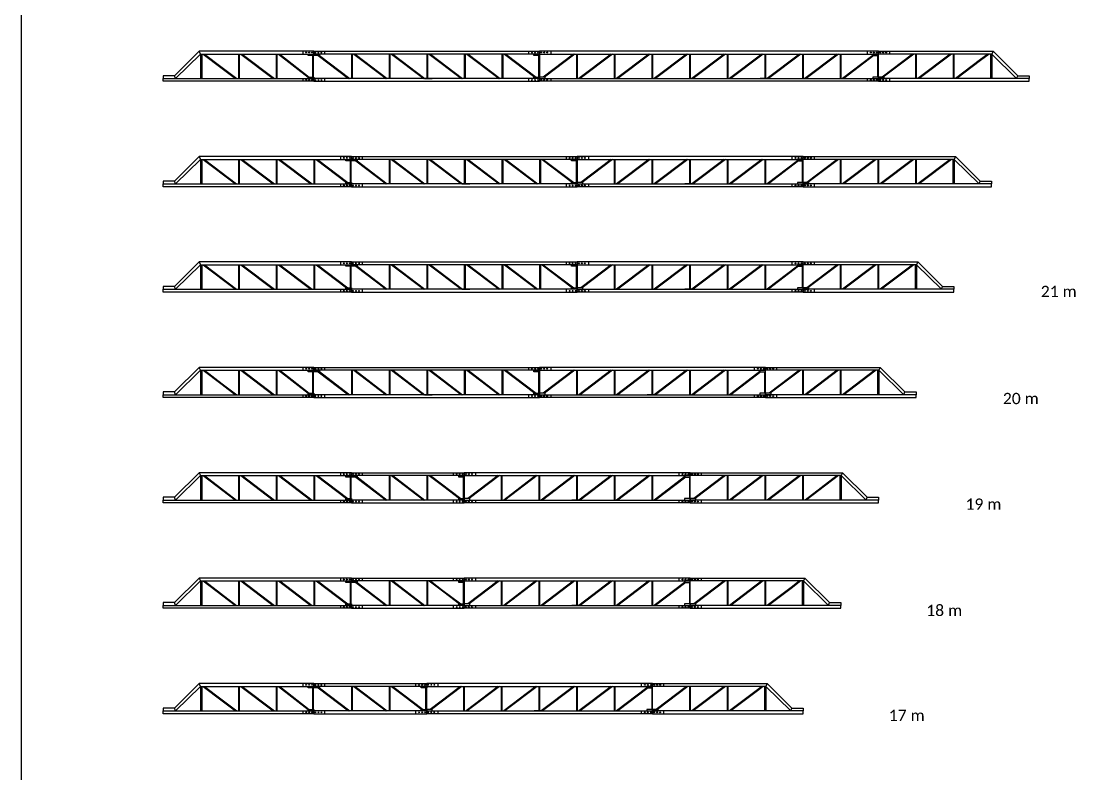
# Model space of a CAD drawing. Header units: millimetres. Extents: x -44600 to 136826, y -2000 to 78000.
# Drawn here: x 0 to 28040, y 18000 to 38000 of the extents above; entities that cross this region are included whole.
import ezdxf

# ---------------------------------------------------------------- set-up
doc = ezdxf.new("R2010")
doc.units = ezdxf.units.MM
for name, color, linetype in [('JBT_KL aak', 4, 'Continuous'), ('RAMME', 5, 'Continuous'), ('RAMME TEKST', 7, 'Continuous')]:
    doc.layers.add(name, color=color, linetype=linetype)
doc.styles.add('Calibri', font='calibri.ttf')

# ---------------------------------------------------------------- blocks, each defined once
blk = doc.blocks.new('Åk 12 lengde 17 meter')
at = {"layer": 'JBT_KL aak'}
for p, q in [((990, 725), (959, 800)), ((990, 725), (990, 75)), ((1000, 725), (1000, 75)), ((1010, 725), (1010, 75)), ((1020, 725), (1020, 75)), ((1030, 725), (1030, 75)), ((1065, 725), (1566, 345)), ((1098, 725), (1572, 366)), ((2000, 725), (2000, 75)), ((2020, 725), (2020, 75)), ((2065, 725), (2922, 75)), ((2098, 725), (2955, 75)), ((3000, 725), (3000, 75)), ((3020, 725), (3020, 75)), ((3064, 724), (3850, 114)), ((3097, 724), (3881, 115)), ((3707, 800), (3707, 725)), ((3976, 115), (3976, 685)), ((3996, 115), (3996, 685)), ((4000, 800), (4000, 720)), ((4000, 725), (4000, 800)), ((4000, 800), (6452, 800)), ((4000, 793), (4000, 800)), ((6391, 725), (4000, 725)), ((4121, 685), (4922, 75)), ((4150, 688), (4955, 75)), ((4294, 725), (4294, 800)), ((5000, 725), (5000, 75)), ((5020, 725), (5020, 75)), ((5065, 725), (5922, 75)), ((5098, 725), (5955, 75)), ((6000, 725), (6000, 75)), ((6020, 725), (6020, 75)), ((6065, 725), (6452, 433)), ((6098, 725), (6391, 503)), ((7000, 725), (6391, 725)), ((6452, 800), (7000, 800)), ((6707, 800), (6707, 725)), ((7000, 800), (7000, 725)), ((7000, 800), (7000, 793)), ((7548, 800), (7000, 800)), ((7000, 800), (7000, 725)), ((7000, 800), (7000, 793)), ((7000, 725), (8428, 725)), ((7902, 725), (7094, 115)), ((7935, 725), (7127, 115)), ((7294, 800), (7294, 725)), ((8428, 800), (7548, 800)), ((7980, 725), (7980, 75)), ((8000, 725), (8000, 75)), ((8902, 725), (8045, 75)), ((8935, 725), (8078, 75)), ((13000, 800), (8428, 800)), ((8428, 725), (10609, 725)), ((8980, 725), (8980, 75)), ((9000, 725), (9000, 75)), ((9902, 725), (9045, 75)), ((9935, 725), (9078, 75)), ((9980, 725), (9980, 75)), ((10000, 725), (10000, 75)), ((10902, 725), (10045, 75)), ((10935, 725), (10078, 75)), ((10609, 725), (13000, 725)), ((10980, 725), (10980, 75)), ((11000, 725), (11000, 75)), ((11902, 725), (11045, 75)), ((11935, 725), (11078, 75)), ((11980, 725), (11980, 75)), ((12000, 725), (12000, 75)), ((12850, 688), (12045, 75)), ((12879, 685), (12078, 75)), ((12707, 725), (12707, 800)), ((13000, 725), (13000, 800)), ((13000, 793), (13000, 800)), ((13902, 725), (13094, 115)), ((13935, 725), (13127, 115)), ((13294, 800), (13294, 725)), ((13980, 725), (13980, 75)), ((14000, 725), (14000, 75)), ((14902, 725), (14045, 75)), ((14935, 725), (14078, 75)), ((14980, 725), (14980, 75)), ((15000, 725), (15000, 75)), ((15713, 581), (15045, 75)), ((15935, 725), (15713, 556)), ((15902, 725), (15713, 581)), ((15970, 725), (15970, 75)), ((15980, 725), (15980, 75)), ((15990, 725), (15990, 75)), ((15990, 725), (15990, 75)), ((16000, 725), (16000, 75)), ((16041, 800), (16010, 725)), ((16010, 725), (16010, 75)), ((1566, 345), (1922, 75)), ((1572, 366), (1955, 75)), ((6391, 503), (6906, 115)), ((6452, 433), (6873, 115)), ((15713, 556), (15078, 75)), ((331, 75), (300, 150)), ((3707, 75), (3707, 0)), ((4000, 0), (4000, 80)), ((4000, 75), (4000, 0)), ((6452, 75), (4000, 75)), ((4000, 7), (4000, 0)), ((4000, 0), (6391, 0)), ((4294, 0), (4294, 75)), ((6391, 0), (7000, 0)), ((7000, 75), (6452, 75)), ((6707, 75), (6707, 0)), ((7000, 75), (7548, 75)), ((7000, 0), (7000, 75)), ((7000, 0), (7000, 75)), ((8428, 0), (7000, 0)), ((7294, 75), (7294, 0)), ((7548, 75), (8428, 75)), ((8428, 75), (13000, 75)), ((10609, 0), (8428, 0)), ((10045, 75), (9858, 75)), ((13000, 0), (10609, 0)), ((12707, 0), (12707, 75)), ((13000, 0), (13000, 80)), ((13000, 75), (13000, 0)), ((13000, 7), (13000, 0)), ((13294, 75), (13294, 0)), ((16669, 75), (16700, 150))]:
    blk.add_line(p, q, dxfattribs=at)
for points in [[(1572, 800), (959, 800), (300, 150), (0, 150), (0, 75), (331, 75), (990, 725), (1572, 725)], [(4000, 800), (1572, 800)], [(1572, 725), (4000, 725)], [(6976, 115), (6976, 685)], [(6996, 685), (6996, 115)], [(12976, 685), (12976, 115)], [(12996, 115), (12996, 685)], [(15713, 725), (13000, 725), (13000, 800)], [(13000, 800), (15713, 800)], [(15713, 800), (16041, 800), (16700, 150), (17000, 150), (17000, 75), (16669, 75), (16010, 725), (15713, 725)], [(1572, 0), (0, 0), (0, 75), (1572, 75)], [(1572, 75), (4000, 75)], [(4000, 0), (1572, 0)], [(15713, 75), (13000, 75)], [(13000, 0), (15713, 0)], [(15713, 0), (17000, 0), (17000, 75), (15713, 75)]]:
    blk.add_lwpolyline(points, dxfattribs=at)
for points in [[(3850, 685), (3850, 725), (4000, 725), (4000, 685)], [(4150, 725), (4150, 685), (4000, 685), (4000, 725)], [(6850, 685), (6850, 725), (7000, 725), (7000, 685)], [(12850, 725), (12850, 685), (13000, 685), (13000, 725)], [(3850, 75), (3850, 115), (4000, 115), (4000, 75)], [(7000, 115), (7000, 75), (6850, 75), (6850, 115)], [(7000, 115), (7000, 75), (7150, 75), (7150, 115)], [(12850, 115), (12850, 75), (13000, 75), (13000, 115)], [(13150, 75), (13150, 115), (13000, 115), (13000, 75)]]:
    blk.add_lwpolyline(points, close=True, dxfattribs=at)
for centre in [(3797, 765), (3877, 765), (3957, 765), (4043, 765), (4123, 765), (4203, 765), (6797, 765), (6877, 765), (6957, 765), (7043, 765), (7123, 765), (7203, 765), (12797, 765), (12877, 765), (12957, 765), (13043, 765), (13123, 765), (13203, 765), (3797, 35), (3877, 35), (3957, 35), (4043, 35), (4123, 35), (4203, 35), (6797, 35), (6877, 35), (6957, 35), (7043, 35), (7123, 35), (7203, 35), (12797, 35), (12877, 35), (12957, 35), (13043, 35), (13123, 35), (13203, 35)]:
    blk.add_circle(centre, 11, dxfattribs=at)
blk = doc.blocks.new('Åk 12 lengde 18 meter')
at = {"layer": 'JBT_KL aak'}
for p, q in [((959, 800), (990, 725)), ((990, 725), (990, 75)), ((1000, 725), (1000, 75)), ((1010, 725), (1010, 75)), ((1010, 725), (1010, 75)), ((1020, 725), (1020, 75)), ((1030, 725), (1030, 75)), ((1065, 725), (1922, 75)), ((1098, 725), (1952, 75)), ((2000, 725), (2000, 75)), ((2020, 725), (2020, 75)), ((2065, 725), (2922, 75)), ((2099, 727), (2955, 75)), ((3000, 725), (3000, 75)), ((3020, 725), (3020, 75)), ((3065, 725), (3922, 75)), ((3098, 725), (3955, 75)), ((4000, 725), (4000, 75)), ((4020, 725), (4020, 75)), ((4065, 725), (4873, 115)), ((4098, 725), (4906, 115)), ((4707, 800), (4707, 725)), ((4976, 115), (4976, 685)), ((4996, 115), (4996, 685)), ((5000, 725), (5000, 800)), ((5000, 800), (7452, 800)), ((5000, 793), (5000, 800)), ((7391, 725), (5000, 725)), ((5121, 685), (5922, 75)), ((5150, 688), (5955, 75)), ((5294, 725), (5294, 800)), ((6000, 725), (6000, 75)), ((6020, 725), (6020, 75)), ((6065, 725), (6922, 75)), ((6098, 725), (6955, 75)), ((7000, 725), (7000, 75)), ((7020, 725), (7020, 75)), ((7065, 725), (7452, 433)), ((7098, 725), (7391, 503)), ((8000, 725), (7391, 725)), ((7452, 800), (8000, 800)), ((7707, 800), (7707, 725)), ((8000, 800), (8000, 725)), ((8000, 800), (8000, 793)), ((8548, 800), (8000, 800)), ((8000, 800), (8000, 725)), ((8000, 800), (8000, 793)), ((8000, 725), (9428, 725)), ((8902, 725), (8094, 115)), ((8935, 725), (8127, 115)), ((8294, 800), (8294, 725)), ((9428, 800), (8548, 800)), ((8980, 725), (8980, 75)), ((9000, 725), (9000, 75)), ((9902, 725), (9045, 75)), ((9935, 725), (9078, 75)), ((14000, 800), (9428, 800)), ((9428, 725), (11609, 725)), ((9980, 725), (9980, 75)), ((10000, 725), (10000, 75)), ((10902, 725), (10045, 75)), ((10935, 725), (10078, 75)), ((10980, 725), (10980, 75)), ((11000, 725), (11000, 75)), ((11902, 725), (11045, 75)), ((11935, 725), (11078, 75)), ((11609, 725), (14000, 725)), ((11980, 725), (11980, 75)), ((12000, 725), (12000, 75)), ((12902, 725), (12045, 75)), ((12935, 725), (12078, 75)), ((12980, 725), (12980, 75)), ((13000, 725), (13000, 75)), ((13850, 688), (13045, 75)), ((13879, 685), (13078, 75)), ((13707, 725), (13707, 800)), ((14000, 725), (14000, 800)), ((14000, 793), (14000, 800)), ((14902, 725), (14094, 115)), ((14935, 725), (14127, 115)), ((14294, 800), (14294, 725)), ((14980, 725), (14980, 75)), ((15000, 725), (15000, 75)), ((15902, 725), (15045, 75)), ((15935, 725), (15078, 75)), ((15980, 725), (15980, 75)), ((16000, 725), (16000, 75)), ((16713, 581), (16045, 75)), ((16935, 725), (16713, 556)), ((16902, 725), (16713, 581)), ((16970, 725), (16970, 75)), ((16980, 725), (16980, 75)), ((16990, 725), (16990, 75)), ((16990, 725), (16990, 75)), ((17000, 725), (17000, 75)), ((17041, 800), (17010, 725)), ((17010, 725), (17010, 75)), ((7391, 503), (7906, 115)), ((7452, 433), (7873, 115)), ((16713, 556), (16078, 75)), ((331, 75), (300, 150)), ((4707, 75), (4707, 0)), ((5000, 0), (5000, 80)), ((5000, 75), (5000, 0)), ((7452, 75), (5000, 75)), ((5000, 7), (5000, 0)), ((5000, 0), (7391, 0)), ((5294, 0), (5294, 75)), ((7391, 0), (8000, 0)), ((8000, 75), (7452, 75)), ((7707, 75), (7707, 0)), ((8000, 75), (8548, 75)), ((8000, 0), (8000, 75)), ((8000, 0), (8000, 75)), ((9428, 0), (8000, 0)), ((8294, 75), (8294, 0)), ((8548, 75), (9428, 75)), ((9428, 75), (14000, 75)), ((11609, 0), (9428, 0)), ((11045, 75), (10858, 75)), ((14000, 0), (11609, 0)), ((13707, 0), (13707, 75)), ((14000, 0), (14000, 80)), ((14000, 75), (14000, 0)), ((14000, 7), (14000, 0)), ((14294, 75), (14294, 0)), ((17669, 75), (17700, 150))]:
    blk.add_line(p, q, dxfattribs=at)
for points in [[(1287, 800), (959, 800), (300, 150), (0, 150), (0, 75), (331, 75), (990, 725), (2348, 725)], [(5000, 800), (1287, 800)], [(2348, 725), (5000, 725), (5000, 800)], [(7976, 115), (7976, 685)], [(7996, 685), (7996, 115)], [(13976, 685), (13976, 115)], [(13996, 115), (13996, 685)], [(16713, 725), (14000, 725), (14000, 800)], [(14000, 800), (16713, 800)], [(16713, 800), (17041, 800), (17700, 150), (18000, 150), (18000, 75), (17669, 75), (17010, 725), (16713, 725)], [(2348, 0), (0, 0), (0, 75), (2348, 75)], [(2348, 75), (5000, 75)], [(5000, 0), (2348, 0)], [(16713, 75), (14000, 75)], [(14000, 0), (16713, 0)], [(16713, 0), (18000, 0), (18000, 75), (16713, 75)]]:
    blk.add_lwpolyline(points, dxfattribs=at)
for points in [[(4850, 685), (4850, 725), (5000, 725), (5000, 685)], [(5150, 725), (5150, 685), (5000, 685), (5000, 725)], [(7850, 685), (7850, 725), (8000, 725), (8000, 685)], [(13850, 725), (13850, 685), (14000, 685), (14000, 725)], [(4850, 75), (4850, 115), (5000, 115), (5000, 75)], [(8000, 115), (8000, 75), (7850, 75), (7850, 115)], [(8000, 115), (8000, 75), (8150, 75), (8150, 115)], [(13850, 115), (13850, 75), (14000, 75), (14000, 115)], [(14150, 75), (14150, 115), (14000, 115), (14000, 75)]]:
    blk.add_lwpolyline(points, close=True, dxfattribs=at)
for centre in [(4797, 765), (4877, 765), (4957, 765), (5043, 765), (5123, 765), (5203, 765), (7797, 765), (7877, 765), (7957, 765), (8043, 765), (8123, 765), (8203, 765), (13797, 765), (13877, 765), (13957, 765), (14043, 765), (14123, 765), (14203, 765), (4797, 35), (4877, 35), (4957, 35), (5043, 35), (5123, 35), (5203, 35), (7797, 35), (7877, 35), (7957, 35), (8043, 35), (8123, 35), (8203, 35), (13797, 35), (13877, 35), (13957, 35), (14043, 35), (14123, 35), (14203, 35)]:
    blk.add_circle(centre, 11, dxfattribs=at)
blk = doc.blocks.new('Åk 12 lengde 19 meter')
at = {"layer": 'JBT_KL aak'}
for p, q in [((959, 800), (990, 725)), ((990, 725), (990, 75)), ((1000, 725), (1000, 75)), ((1010, 725), (1010, 75)), ((1010, 725), (1010, 75)), ((1020, 725), (1020, 75)), ((1030, 725), (1030, 75)), ((1065, 725), (1922, 75)), ((1098, 725), (1952, 75)), ((2000, 725), (2000, 75)), ((2020, 725), (2020, 75)), ((2065, 725), (2922, 75)), ((2099, 727), (2955, 75)), ((3000, 725), (3000, 75)), ((3020, 725), (3020, 75)), ((3065, 725), (3922, 75)), ((3098, 725), (3955, 75)), ((4000, 725), (4000, 75)), ((4020, 725), (4020, 75)), ((4065, 725), (4873, 115)), ((4098, 725), (4906, 115)), ((4707, 800), (4707, 725)), ((4976, 115), (4976, 685)), ((4996, 115), (4996, 685)), ((5000, 725), (5000, 800)), ((5000, 800), (7452, 800)), ((5000, 793), (5000, 800)), ((7391, 725), (5000, 725)), ((5121, 685), (5922, 75)), ((5150, 688), (5955, 75)), ((5294, 725), (5294, 800)), ((6000, 725), (6000, 75)), ((6020, 725), (6020, 75)), ((6065, 725), (6922, 75)), ((6098, 725), (6955, 75)), ((7000, 725), (7000, 75)), ((7020, 725), (7020, 75)), ((7065, 725), (7452, 433)), ((7098, 725), (7391, 503)), ((8000, 725), (7391, 725)), ((7452, 800), (8000, 800)), ((7707, 800), (7707, 725)), ((8000, 800), (8000, 725)), ((8000, 800), (8000, 793)), ((8548, 800), (8000, 800)), ((8000, 800), (8000, 725)), ((8000, 800), (8000, 793)), ((8000, 725), (9428, 725)), ((8902, 725), (8094, 115)), ((8935, 725), (8127, 115)), ((8294, 800), (8294, 725)), ((9428, 800), (8548, 800)), ((8980, 725), (8980, 75)), ((9000, 725), (9000, 75)), ((9902, 725), (9045, 75)), ((9935, 725), (9078, 75)), ((14000, 800), (9428, 800)), ((9428, 725), (11609, 725)), ((9980, 725), (9980, 75)), ((10000, 725), (10000, 75)), ((10902, 725), (10045, 75)), ((10935, 725), (10078, 75)), ((10980, 725), (10980, 75)), ((11000, 725), (11000, 75)), ((11902, 725), (11045, 75)), ((11935, 725), (11078, 75)), ((11609, 725), (14000, 725)), ((11980, 725), (11980, 75)), ((12000, 725), (12000, 75)), ((12902, 725), (12045, 75)), ((12935, 725), (12078, 75)), ((12980, 725), (12980, 75)), ((13000, 725), (13000, 75)), ((13850, 688), (13045, 75)), ((13879, 685), (13078, 75)), ((13707, 725), (13707, 800)), ((14000, 725), (14000, 800)), ((14000, 793), (14000, 800)), ((14902, 725), (14094, 115)), ((14935, 725), (14127, 115)), ((14294, 800), (14294, 725)), ((14980, 725), (14980, 75)), ((15000, 725), (15000, 75)), ((15902, 725), (15045, 75)), ((15935, 725), (15078, 75)), ((15980, 725), (15980, 75)), ((16000, 725), (16000, 75)), ((16901, 727), (16045, 75)), ((16935, 725), (16078, 75)), ((16980, 725), (16980, 75)), ((17000, 725), (17000, 75)), ((17902, 725), (17048, 75)), ((17935, 725), (17078, 75)), ((17970, 725), (17970, 75)), ((17980, 725), (17980, 75)), ((17990, 725), (17990, 75)), ((17990, 725), (17990, 75)), ((18000, 725), (18000, 75)), ((18041, 800), (18010, 725)), ((18010, 725), (18010, 75)), ((7391, 503), (7906, 115)), ((7452, 433), (7873, 115)), ((331, 75), (300, 150)), ((4707, 75), (4707, 0)), ((5000, 0), (5000, 80)), ((5000, 75), (5000, 0)), ((7452, 75), (5000, 75)), ((5000, 7), (5000, 0)), ((5294, 0), (5294, 75)), ((8000, 75), (7452, 75)), ((7707, 75), (7707, 0)), ((8000, 75), (8548, 75)), ((8000, 0), (8000, 75)), ((8000, 0), (8000, 75)), ((8294, 75), (8294, 0)), ((8548, 75), (9428, 75)), ((9428, 75), (14000, 75)), ((11045, 75), (10858, 75)), ((13707, 0), (13707, 75)), ((14000, 0), (14000, 80)), ((14000, 75), (14000, 0)), ((14000, 7), (14000, 0)), ((14294, 75), (14294, 0)), ((18669, 75), (18700, 150)), ((5000, 0), (7391, 0)), ((7391, 0), (8000, 0)), ((9428, 0), (8000, 0)), ((11609, 0), (9428, 0)), ((14000, 0), (11609, 0))]:
    blk.add_line(p, q, dxfattribs=at)
for points in [[(1287, 800), (959, 800), (300, 150), (0, 150), (0, 75), (331, 75), (990, 725), (2348, 725)], [(5000, 800), (1287, 800)], [(2348, 725), (5000, 725), (5000, 800)], [(7976, 115), (7976, 685)], [(7996, 685), (7996, 115)], [(13976, 685), (13976, 115)], [(13996, 115), (13996, 685)], [(16652, 725), (14000, 725), (14000, 800)], [(14000, 800), (17713, 800)], [(17713, 800), (18041, 800), (18700, 150), (19000, 150), (19000, 75), (18669, 75), (18010, 725), (16652, 725)], [(2348, 0), (0, 0), (0, 75), (2348, 75)], [(2348, 75), (5000, 75)], [(16652, 75), (14000, 75)], [(16652, 0), (19000, 0), (19000, 75), (16652, 75)], [(5000, 0), (2348, 0)], [(14000, 0), (16652, 0)]]:
    blk.add_lwpolyline(points, dxfattribs=at)
for points in [[(4850, 685), (4850, 725), (5000, 725), (5000, 685)], [(5150, 725), (5150, 685), (5000, 685), (5000, 725)], [(7850, 685), (7850, 725), (8000, 725), (8000, 685)], [(13850, 725), (13850, 685), (14000, 685), (14000, 725)], [(4850, 75), (4850, 115), (5000, 115), (5000, 75)], [(8000, 115), (8000, 75), (7850, 75), (7850, 115)], [(8000, 115), (8000, 75), (8150, 75), (8150, 115)], [(13850, 115), (13850, 75), (14000, 75), (14000, 115)], [(14150, 75), (14150, 115), (14000, 115), (14000, 75)]]:
    blk.add_lwpolyline(points, close=True, dxfattribs=at)
for centre in [(4797, 765), (4877, 765), (4957, 765), (5043, 765), (5123, 765), (5203, 765), (7797, 765), (7877, 765), (7957, 765), (8043, 765), (8123, 765), (8203, 765), (13797, 765), (13877, 765), (13957, 765), (14043, 765), (14123, 765), (14203, 765), (4797, 35), (4877, 35), (4957, 35), (5043, 35), (5123, 35), (5203, 35), (7797, 35), (7877, 35), (7957, 35), (8043, 35), (8123, 35), (8203, 35), (13797, 35), (13877, 35), (13957, 35), (14043, 35), (14123, 35), (14203, 35)]:
    blk.add_circle(centre, 11, dxfattribs=at)
blk = doc.blocks.new('Åk 12 lengde 20 meter')
at = {"layer": 'JBT_KL aak'}
for p, q in [((990, 725), (959, 800)), ((990, 725), (990, 75)), ((1000, 725), (1000, 75)), ((1010, 725), (1010, 75)), ((1020, 725), (1020, 75)), ((1030, 725), (1030, 75)), ((1065, 725), (1566, 345)), ((1098, 725), (1572, 366)), ((2000, 725), (2000, 75)), ((2020, 725), (2020, 75)), ((2065, 725), (2922, 75)), ((2098, 725), (2955, 75)), ((3000, 725), (3000, 75)), ((3020, 725), (3020, 75)), ((3064, 724), (3850, 114)), ((3097, 724), (3881, 115)), ((3707, 800), (3707, 725)), ((3976, 115), (3976, 685)), ((3996, 115), (3996, 685)), ((4000, 800), (4000, 720)), ((4000, 725), (4000, 800)), ((4000, 800), (8572, 800)), ((4000, 793), (4000, 800)), ((6391, 725), (4000, 725)), ((4121, 685), (4922, 75)), ((4150, 688), (4955, 75)), ((4294, 725), (4294, 800)), ((5000, 725), (5000, 75)), ((5020, 725), (5020, 75)), ((5065, 725), (5922, 75)), ((5098, 725), (5955, 75)), ((6000, 725), (6000, 75)), ((6020, 725), (6020, 75)), ((6065, 725), (6922, 75)), ((6098, 725), (6955, 75)), ((8572, 725), (6391, 725)), ((7000, 725), (7000, 75)), ((7020, 725), (7020, 75)), ((7065, 725), (7922, 75)), ((7098, 725), (7955, 75)), ((8000, 725), (8000, 75)), ((8020, 725), (8020, 75)), ((8065, 725), (8922, 75)), ((8098, 725), (8955, 75)), ((8572, 800), (9452, 800)), ((10000, 725), (8572, 725)), ((9000, 725), (9000, 75)), ((9020, 725), (9020, 75)), ((9065, 725), (9873, 115)), ((9098, 725), (9906, 115)), ((9452, 800), (10000, 800)), ((9707, 800), (9707, 725)), ((10000, 800), (10000, 725)), ((10000, 800), (10000, 793)), ((10548, 800), (10000, 800)), ((10000, 800), (10000, 725)), ((10000, 800), (10000, 793)), ((10000, 725), (11428, 725)), ((10902, 725), (10094, 115)), ((10935, 725), (10127, 115)), ((10294, 800), (10294, 725)), ((11428, 800), (10548, 800)), ((10980, 725), (10980, 75)), ((11000, 725), (11000, 75)), ((11902, 725), (11045, 75)), ((11935, 725), (11078, 75)), ((16000, 800), (11428, 800)), ((11428, 725), (13609, 725)), ((11980, 725), (11980, 75)), ((12000, 725), (12000, 75)), ((12902, 725), (12045, 75)), ((12935, 725), (12078, 75)), ((12980, 725), (12980, 75)), ((13000, 725), (13000, 75)), ((13902, 725), (13045, 75)), ((13935, 725), (13078, 75)), ((13609, 725), (16000, 725)), ((13980, 725), (13980, 75)), ((14000, 725), (14000, 75)), ((14902, 725), (14045, 75)), ((14935, 725), (14078, 75)), ((14980, 725), (14980, 75)), ((15000, 725), (15000, 75)), ((15850, 688), (15045, 75)), ((15879, 685), (15078, 75)), ((15707, 725), (15707, 800)), ((16000, 725), (16000, 800)), ((16000, 793), (16000, 800)), ((16902, 725), (16094, 115)), ((16935, 725), (16127, 115)), ((16294, 800), (16294, 725)), ((16980, 725), (16980, 75)), ((17000, 725), (17000, 75)), ((17902, 725), (17045, 75)), ((17935, 725), (17078, 75)), ((17980, 725), (17980, 75)), ((18000, 725), (18000, 75)), ((18713, 581), (18045, 75)), ((18935, 725), (18713, 556)), ((18902, 725), (18713, 581)), ((18970, 725), (18970, 75)), ((18980, 725), (18980, 75)), ((18990, 725), (18990, 75)), ((18990, 725), (18990, 75)), ((19000, 725), (19000, 75)), ((19041, 800), (19010, 725)), ((19010, 725), (19010, 75)), ((1566, 345), (1922, 75)), ((1572, 366), (1955, 75)), ((18713, 556), (18078, 75)), ((331, 75), (300, 150)), ((3707, 75), (3707, 0)), ((4000, 0), (4000, 80)), ((4000, 75), (4000, 0)), ((8572, 75), (4000, 75)), ((4000, 7), (4000, 0)), ((4294, 0), (4294, 75)), ((6955, 75), (7142, 75)), ((9452, 75), (8572, 75)), ((10000, 75), (9452, 75)), ((9707, 75), (9707, 0)), ((10000, 75), (10548, 75)), ((10000, 0), (10000, 75)), ((10000, 0), (10000, 75)), ((10294, 75), (10294, 0)), ((10548, 75), (11428, 75)), ((11428, 75), (16000, 75)), ((13045, 75), (12858, 75)), ((15707, 0), (15707, 75)), ((16000, 0), (16000, 80)), ((16000, 75), (16000, 0)), ((16000, 7), (16000, 0)), ((16294, 75), (16294, 0)), ((19669, 75), (19700, 150)), ((4000, 0), (6391, 0)), ((6391, 0), (8572, 0)), ((8572, 0), (10000, 0)), ((11428, 0), (10000, 0)), ((13609, 0), (11428, 0)), ((16000, 0), (13609, 0))]:
    blk.add_line(p, q, dxfattribs=at)
for points in [[(1572, 800), (959, 800), (300, 150), (0, 150), (0, 75), (331, 75), (990, 725), (1572, 725)], [(4000, 800), (1572, 800)], [(1572, 725), (4000, 725)], [(9976, 115), (9976, 685)], [(9996, 685), (9996, 115)], [(15976, 685), (15976, 115)], [(15996, 115), (15996, 685)], [(18713, 725), (16000, 725), (16000, 800)], [(16000, 800), (18713, 800)], [(18713, 800), (19041, 800), (19700, 150), (20000, 150), (20000, 75), (19669, 75), (19010, 725), (18713, 725)], [(1572, 0), (0, 0), (0, 75), (1572, 75)], [(1572, 75), (4000, 75)], [(18713, 75), (16000, 75)], [(18713, 0), (20000, 0), (20000, 75), (18713, 75)], [(4000, 0), (1572, 0)], [(16000, 0), (18713, 0)]]:
    blk.add_lwpolyline(points, dxfattribs=at)
for points in [[(3850, 685), (3850, 725), (4000, 725), (4000, 685)], [(4150, 725), (4150, 685), (4000, 685), (4000, 725)], [(9850, 685), (9850, 725), (10000, 725), (10000, 685)], [(15850, 725), (15850, 685), (16000, 685), (16000, 725)], [(3850, 75), (3850, 115), (4000, 115), (4000, 75)], [(10000, 115), (10000, 75), (9850, 75), (9850, 115)], [(10000, 115), (10000, 75), (10150, 75), (10150, 115)], [(15850, 115), (15850, 75), (16000, 75), (16000, 115)], [(16150, 75), (16150, 115), (16000, 115), (16000, 75)]]:
    blk.add_lwpolyline(points, close=True, dxfattribs=at)
for centre in [(3797, 765), (3877, 765), (3957, 765), (4043, 765), (4123, 765), (4203, 765), (9797, 765), (9877, 765), (9957, 765), (10043, 765), (10123, 765), (10203, 765), (15797, 765), (15877, 765), (15957, 765), (16043, 765), (16123, 765), (16203, 765), (3797, 35), (3877, 35), (3957, 35), (4043, 35), (4123, 35), (4203, 35), (9797, 35), (9877, 35), (9957, 35), (10043, 35), (10123, 35), (10203, 35), (15797, 35), (15877, 35), (15957, 35), (16043, 35), (16123, 35), (16203, 35)]:
    blk.add_circle(centre, 11, dxfattribs=at)
blk = doc.blocks.new('Åk 12 lengde 21 meter')
at = {"layer": 'JBT_KL aak'}
for p, q in [((959, 800), (990, 725)), ((990, 725), (990, 75)), ((1000, 725), (1000, 75)), ((1010, 725), (1010, 75)), ((1010, 725), (1010, 75)), ((1020, 725), (1020, 75)), ((1030, 725), (1030, 75)), ((1065, 725), (1922, 75)), ((1098, 725), (1952, 75)), ((2000, 725), (2000, 75)), ((2020, 725), (2020, 75)), ((2065, 725), (2922, 75)), ((2099, 727), (2955, 75)), ((3000, 725), (3000, 75)), ((3020, 725), (3020, 75)), ((3065, 725), (3922, 75)), ((3098, 725), (3955, 75)), ((4000, 725), (4000, 75)), ((4020, 725), (4020, 75)), ((4065, 725), (4873, 115)), ((4098, 725), (4906, 115)), ((4707, 800), (4707, 725)), ((4976, 115), (4976, 685)), ((4996, 115), (4996, 685)), ((5000, 725), (5000, 800)), ((5000, 800), (9572, 800)), ((5000, 793), (5000, 800)), ((7391, 725), (5000, 725)), ((5121, 685), (5922, 75)), ((5150, 688), (5955, 75)), ((5294, 725), (5294, 800)), ((6000, 725), (6000, 75)), ((6020, 725), (6020, 75)), ((6065, 725), (6922, 75)), ((6098, 725), (6955, 75)), ((7000, 725), (7000, 75)), ((7020, 725), (7020, 75)), ((7065, 725), (7922, 75)), ((7098, 725), (7955, 75)), ((9572, 725), (7391, 725)), ((8000, 725), (8000, 75)), ((8020, 725), (8020, 75)), ((8065, 725), (8922, 75)), ((8098, 725), (8955, 75)), ((9000, 725), (9000, 75)), ((9020, 725), (9020, 75)), ((9065, 725), (9922, 75)), ((9098, 725), (9955, 75)), ((9572, 800), (10452, 800)), ((11000, 725), (9572, 725)), ((10000, 725), (10000, 75)), ((10020, 725), (10020, 75)), ((10065, 725), (10873, 115)), ((10098, 725), (10906, 115)), ((10452, 800), (11000, 800)), ((10707, 800), (10707, 725)), ((11000, 800), (11000, 725)), ((11000, 800), (11000, 793)), ((11548, 800), (11000, 800)), ((11000, 800), (11000, 725)), ((11000, 800), (11000, 793)), ((11000, 725), (12428, 725)), ((11902, 725), (11094, 115)), ((11935, 725), (11127, 115)), ((11294, 800), (11294, 725)), ((12428, 800), (11548, 800)), ((11980, 725), (11980, 75)), ((12000, 725), (12000, 75)), ((12902, 725), (12045, 75)), ((12935, 725), (12078, 75)), ((17000, 800), (12428, 800)), ((12428, 725), (14609, 725)), ((12980, 725), (12980, 75)), ((13000, 725), (13000, 75)), ((13902, 725), (13045, 75)), ((13935, 725), (13078, 75)), ((13980, 725), (13980, 75)), ((14000, 725), (14000, 75)), ((14902, 725), (14045, 75)), ((14935, 725), (14078, 75)), ((14609, 725), (17000, 725)), ((14980, 725), (14980, 75)), ((15000, 725), (15000, 75)), ((15902, 725), (15045, 75)), ((15935, 725), (15078, 75)), ((15980, 725), (15980, 75)), ((16000, 725), (16000, 75)), ((16850, 688), (16045, 75)), ((16879, 685), (16078, 75)), ((16707, 725), (16707, 800)), ((17000, 725), (17000, 800)), ((17000, 793), (17000, 800)), ((17902, 725), (17094, 115)), ((17935, 725), (17127, 115)), ((17294, 800), (17294, 725)), ((17980, 725), (17980, 75)), ((18000, 725), (18000, 75)), ((18902, 725), (18045, 75)), ((18935, 725), (18078, 75)), ((18980, 725), (18980, 75)), ((19000, 725), (19000, 75)), ((19713, 581), (19045, 75)), ((19935, 725), (19713, 556)), ((19902, 725), (19713, 581)), ((19970, 725), (19970, 75)), ((19980, 725), (19980, 75)), ((19990, 725), (19990, 75)), ((19990, 725), (19990, 75)), ((20000, 725), (20000, 75)), ((20041, 800), (20010, 725)), ((20010, 725), (20010, 75)), ((19713, 556), (19078, 75)), ((331, 75), (300, 150)), ((4707, 75), (4707, 0)), ((5000, 0), (5000, 80)), ((5000, 75), (5000, 0)), ((9572, 75), (5000, 75)), ((5000, 7), (5000, 0)), ((5000, 0), (7391, 0)), ((5294, 0), (5294, 75)), ((7391, 0), (9572, 0)), ((7955, 75), (8142, 75)), ((10452, 75), (9572, 75)), ((9572, 0), (11000, 0)), ((11000, 75), (10452, 75)), ((10707, 75), (10707, 0)), ((11000, 75), (11548, 75)), ((11000, 0), (11000, 75)), ((11000, 0), (11000, 75)), ((12428, 0), (11000, 0)), ((11294, 75), (11294, 0)), ((11548, 75), (12428, 75)), ((12428, 75), (17000, 75)), ((14609, 0), (12428, 0)), ((14045, 75), (13858, 75)), ((17000, 0), (14609, 0)), ((16707, 0), (16707, 75)), ((17000, 0), (17000, 80)), ((17000, 75), (17000, 0)), ((17000, 7), (17000, 0)), ((17294, 75), (17294, 0)), ((20669, 75), (20700, 150))]:
    blk.add_line(p, q, dxfattribs=at)
for points in [[(1287, 800), (959, 800), (300, 150), (0, 150), (0, 75), (331, 75), (990, 725), (2348, 725)], [(5000, 800), (1287, 800)], [(2348, 725), (5000, 725), (5000, 800)], [(10976, 115), (10976, 685)], [(10996, 685), (10996, 115)], [(16976, 685), (16976, 115)], [(16996, 115), (16996, 685)], [(19713, 725), (17000, 725), (17000, 800)], [(17000, 800), (19713, 800)], [(19713, 800), (20041, 800), (20700, 150), (21000, 150), (21000, 75), (20669, 75), (20010, 725), (19713, 725)], [(2348, 0), (0, 0), (0, 75), (2348, 75)], [(2348, 75), (5000, 75)], [(5000, 0), (2348, 0)], [(19713, 75), (17000, 75)], [(17000, 0), (19713, 0)], [(19713, 0), (21000, 0), (21000, 75), (19713, 75)]]:
    blk.add_lwpolyline(points, dxfattribs=at)
for points in [[(4850, 685), (4850, 725), (5000, 725), (5000, 685)], [(5150, 725), (5150, 685), (5000, 685), (5000, 725)], [(10850, 685), (10850, 725), (11000, 725), (11000, 685)], [(16850, 725), (16850, 685), (17000, 685), (17000, 725)], [(4850, 75), (4850, 115), (5000, 115), (5000, 75)], [(11000, 115), (11000, 75), (10850, 75), (10850, 115)], [(11000, 115), (11000, 75), (11150, 75), (11150, 115)], [(16850, 115), (16850, 75), (17000, 75), (17000, 115)], [(17150, 75), (17150, 115), (17000, 115), (17000, 75)]]:
    blk.add_lwpolyline(points, close=True, dxfattribs=at)
for centre in [(4797, 765), (4877, 765), (4957, 765), (5043, 765), (5123, 765), (5203, 765), (10797, 765), (10877, 765), (10957, 765), (11043, 765), (11123, 765), (11203, 765), (16797, 765), (16877, 765), (16957, 765), (17043, 765), (17123, 765), (17203, 765), (4797, 35), (4877, 35), (4957, 35), (5043, 35), (5123, 35), (5203, 35), (10797, 35), (10877, 35), (10957, 35), (11043, 35), (11123, 35), (11203, 35), (16797, 35), (16877, 35), (16957, 35), (17043, 35), (17123, 35), (17203, 35)]:
    blk.add_circle(centre, 11, dxfattribs=at)
blk = doc.blocks.new('Åk 12 lengde 22 meter')
at = {"layer": 'JBT_KL aak'}
for p, q in [((959, 800), (990, 725)), ((990, 725), (990, 75)), ((1000, 725), (1000, 75)), ((1010, 725), (1010, 75)), ((1010, 725), (1010, 75)), ((1020, 725), (1020, 75)), ((1030, 725), (1030, 75)), ((1065, 725), (1922, 75)), ((1098, 725), (1952, 75)), ((2000, 725), (2000, 75)), ((2020, 725), (2020, 75)), ((2065, 725), (2922, 75)), ((2099, 727), (2955, 75)), ((3000, 725), (3000, 75)), ((3020, 725), (3020, 75)), ((3065, 725), (3922, 75)), ((3098, 725), (3955, 75)), ((4000, 725), (4000, 75)), ((4020, 725), (4020, 75)), ((4065, 725), (4873, 115)), ((4098, 725), (4906, 115)), ((4707, 800), (4707, 725)), ((4976, 115), (4976, 685)), ((4996, 115), (4996, 685)), ((5000, 725), (5000, 800)), ((5000, 800), (9572, 800)), ((5000, 793), (5000, 800)), ((7391, 725), (5000, 725)), ((5121, 685), (5922, 75)), ((5150, 688), (5955, 75)), ((5294, 725), (5294, 800)), ((6000, 725), (6000, 75)), ((6020, 725), (6020, 75)), ((6065, 725), (6922, 75)), ((6098, 725), (6955, 75)), ((7000, 725), (7000, 75)), ((7020, 725), (7020, 75)), ((7065, 725), (7922, 75)), ((7098, 725), (7955, 75)), ((9572, 725), (7391, 725)), ((8000, 725), (8000, 75)), ((8020, 725), (8020, 75)), ((8065, 725), (8922, 75)), ((8098, 725), (8955, 75)), ((9000, 725), (9000, 75)), ((9020, 725), (9020, 75)), ((9065, 725), (9922, 75)), ((9098, 725), (9955, 75)), ((9572, 800), (10452, 800)), ((11000, 725), (9572, 725)), ((10000, 725), (10000, 75)), ((10020, 725), (10020, 75)), ((10065, 725), (10873, 115)), ((10098, 725), (10906, 115)), ((10452, 800), (11000, 800)), ((10707, 800), (10707, 725)), ((11000, 800), (11000, 725)), ((11000, 800), (11000, 793)), ((11548, 800), (11000, 800)), ((11000, 800), (11000, 725)), ((11000, 800), (11000, 793)), ((11000, 725), (12428, 725)), ((11902, 725), (11094, 115)), ((11935, 725), (11127, 115)), ((11294, 800), (11294, 725)), ((12428, 800), (11548, 800)), ((11980, 725), (11980, 75)), ((12000, 725), (12000, 75)), ((12902, 725), (12045, 75)), ((12935, 725), (12078, 75)), ((17000, 800), (12428, 800)), ((12428, 725), (14609, 725)), ((12980, 725), (12980, 75)), ((13000, 725), (13000, 75)), ((13902, 725), (13045, 75)), ((13935, 725), (13078, 75)), ((13980, 725), (13980, 75)), ((14000, 725), (14000, 75)), ((14902, 725), (14045, 75)), ((14935, 725), (14078, 75)), ((14609, 725), (17000, 725)), ((14980, 725), (14980, 75)), ((15000, 725), (15000, 75)), ((15902, 725), (15045, 75)), ((15935, 725), (15078, 75)), ((15980, 725), (15980, 75)), ((16000, 725), (16000, 75)), ((16850, 688), (16045, 75)), ((16879, 685), (16078, 75)), ((16707, 725), (16707, 800)), ((17000, 725), (17000, 800)), ((17000, 793), (17000, 800)), ((17902, 725), (17094, 115)), ((17935, 725), (17127, 115)), ((17294, 800), (17294, 725)), ((17980, 725), (17980, 75)), ((18000, 725), (18000, 75)), ((18902, 725), (18045, 75)), ((18935, 725), (18078, 75)), ((18980, 725), (18980, 75)), ((19000, 725), (19000, 75)), ((19901, 727), (19045, 75)), ((19935, 725), (19078, 75)), ((19980, 725), (19980, 75)), ((20000, 725), (20000, 75)), ((20902, 725), (20048, 75)), ((20935, 725), (20078, 75)), ((20970, 725), (20970, 75)), ((20980, 725), (20980, 75)), ((20990, 725), (20990, 75)), ((20990, 725), (20990, 75)), ((21000, 725), (21000, 75)), ((21041, 800), (21010, 725)), ((21010, 725), (21010, 75)), ((331, 75), (300, 150)), ((4707, 75), (4707, 0)), ((5000, 0), (5000, 80)), ((5000, 75), (5000, 0)), ((9572, 75), (5000, 75)), ((5000, 7), (5000, 0)), ((5000, 0), (7391, 0)), ((5294, 0), (5294, 75)), ((7391, 0), (9572, 0)), ((7955, 75), (8142, 75)), ((10452, 75), (9572, 75)), ((9572, 0), (11000, 0)), ((11000, 75), (10452, 75)), ((10707, 75), (10707, 0)), ((11000, 75), (11548, 75)), ((11000, 0), (11000, 75)), ((11000, 0), (11000, 75)), ((12428, 0), (11000, 0)), ((11294, 75), (11294, 0)), ((11548, 75), (12428, 75)), ((12428, 75), (17000, 75)), ((14609, 0), (12428, 0)), ((14045, 75), (13858, 75)), ((17000, 0), (14609, 0)), ((16707, 0), (16707, 75)), ((17000, 0), (17000, 80)), ((17000, 75), (17000, 0)), ((17000, 7), (17000, 0)), ((17294, 75), (17294, 0)), ((21669, 75), (21700, 150))]:
    blk.add_line(p, q, dxfattribs=at)
for points in [[(1287, 800), (959, 800), (300, 150), (0, 150), (0, 75), (331, 75), (990, 725), (2348, 725)], [(5000, 800), (1287, 800)], [(2348, 725), (5000, 725), (5000, 800)], [(10976, 115), (10976, 685)], [(10996, 685), (10996, 115)], [(16976, 685), (16976, 115)], [(16996, 115), (16996, 685)], [(19652, 725), (17000, 725), (17000, 800)], [(17000, 800), (20713, 800)], [(20713, 800), (21041, 800), (21700, 150), (22000, 150), (22000, 75), (21669, 75), (21010, 725), (19652, 725)], [(2348, 0), (0, 0), (0, 75), (2348, 75)], [(2348, 75), (5000, 75)], [(5000, 0), (2348, 0)], [(19652, 75), (17000, 75)], [(17000, 0), (19652, 0)], [(19652, 0), (22000, 0), (22000, 75), (19652, 75)]]:
    blk.add_lwpolyline(points, dxfattribs=at)
for points in [[(4850, 685), (4850, 725), (5000, 725), (5000, 685)], [(5150, 725), (5150, 685), (5000, 685), (5000, 725)], [(10850, 685), (10850, 725), (11000, 725), (11000, 685)], [(16850, 725), (16850, 685), (17000, 685), (17000, 725)], [(4850, 75), (4850, 115), (5000, 115), (5000, 75)], [(11000, 115), (11000, 75), (10850, 75), (10850, 115)], [(11000, 115), (11000, 75), (11150, 75), (11150, 115)], [(16850, 115), (16850, 75), (17000, 75), (17000, 115)], [(17150, 75), (17150, 115), (17000, 115), (17000, 75)]]:
    blk.add_lwpolyline(points, close=True, dxfattribs=at)
for centre in [(4797, 765), (4877, 765), (4957, 765), (5043, 765), (5123, 765), (5203, 765), (10797, 765), (10877, 765), (10957, 765), (11043, 765), (11123, 765), (11203, 765), (16797, 765), (16877, 765), (16957, 765), (17043, 765), (17123, 765), (17203, 765), (4797, 35), (4877, 35), (4957, 35), (5043, 35), (5123, 35), (5203, 35), (10797, 35), (10877, 35), (10957, 35), (11043, 35), (11123, 35), (11203, 35), (16797, 35), (16877, 35), (16957, 35), (17043, 35), (17123, 35), (17203, 35)]:
    blk.add_circle(centre, 11, dxfattribs=at)
blk = doc.blocks.new('Åk 12 lengde 23 meter')
at = {"layer": 'JBT_KL aak'}
for p, q in [((990, 725), (959, 800)), ((990, 725), (990, 75)), ((1000, 725), (1000, 75)), ((1010, 725), (1010, 75)), ((1020, 725), (1020, 75)), ((1030, 725), (1030, 75)), ((1065, 725), (1566, 345)), ((1098, 725), (1572, 366)), ((2000, 725), (2000, 75)), ((2020, 725), (2020, 75)), ((2065, 725), (2922, 75)), ((2098, 725), (2955, 75)), ((3000, 725), (3000, 75)), ((3020, 725), (3020, 75)), ((3064, 724), (3850, 114)), ((3097, 724), (3881, 115)), ((3707, 800), (3707, 725)), ((3976, 115), (3976, 685)), ((3996, 115), (3996, 685)), ((4000, 800), (4000, 720)), ((4000, 725), (4000, 800)), ((4000, 800), (8572, 800)), ((4000, 793), (4000, 800)), ((6391, 725), (4000, 725)), ((4121, 685), (4922, 75)), ((4150, 688), (4955, 75)), ((4294, 725), (4294, 800)), ((5000, 725), (5000, 75)), ((5020, 725), (5020, 75)), ((5065, 725), (5922, 75)), ((5098, 725), (5955, 75)), ((6000, 725), (6000, 75)), ((6020, 725), (6020, 75)), ((6065, 725), (6922, 75)), ((6098, 725), (6955, 75)), ((8572, 725), (6391, 725)), ((7000, 725), (7000, 75)), ((7020, 725), (7020, 75)), ((7065, 725), (7922, 75)), ((7098, 725), (7955, 75)), ((8000, 725), (8000, 75)), ((8020, 725), (8020, 75)), ((8065, 725), (8922, 75)), ((8098, 725), (8955, 75)), ((8572, 800), (9452, 800)), ((10000, 725), (8572, 725)), ((9000, 725), (9000, 75)), ((9020, 725), (9020, 75)), ((9065, 725), (9873, 115)), ((9098, 725), (9906, 115)), ((9452, 800), (10000, 800)), ((9707, 800), (9707, 725)), ((10000, 800), (10000, 725)), ((10000, 800), (10000, 793)), ((10548, 800), (10000, 800)), ((10000, 800), (10000, 725)), ((10000, 800), (10000, 793)), ((10000, 725), (16609, 725)), ((10902, 725), (10094, 115)), ((10935, 725), (10127, 115)), ((10294, 800), (10294, 725)), ((19000, 800), (10548, 800)), ((10980, 725), (10980, 75)), ((11000, 725), (11000, 75)), ((11902, 725), (11045, 75)), ((11935, 725), (11078, 75)), ((11980, 725), (11980, 75)), ((12000, 725), (12000, 75)), ((12902, 725), (12045, 75)), ((12935, 725), (12078, 75)), ((12980, 725), (12980, 75)), ((13000, 725), (13000, 75)), ((13902, 725), (13045, 75)), ((13935, 725), (13078, 75)), ((13980, 725), (13980, 75)), ((14000, 725), (14000, 75)), ((14902, 725), (14045, 75)), ((14935, 725), (14078, 75)), ((14980, 725), (14980, 75)), ((15000, 725), (15000, 75)), ((15902, 725), (15045, 75)), ((15935, 725), (15078, 75)), ((15980, 725), (15980, 75)), ((16000, 725), (16000, 75)), ((16902, 725), (16045, 75)), ((16935, 725), (16078, 75)), ((16609, 725), (19000, 725)), ((16980, 725), (16980, 75)), ((17000, 725), (17000, 75)), ((17902, 725), (17045, 75)), ((17935, 725), (17078, 75)), ((17980, 725), (17980, 75)), ((18000, 725), (18000, 75)), ((18850, 688), (18045, 75)), ((18879, 685), (18078, 75)), ((18707, 725), (18707, 800)), ((19000, 725), (19000, 800)), ((19000, 793), (19000, 800)), ((19902, 725), (19094, 115)), ((19935, 725), (19127, 115)), ((19294, 800), (19294, 725)), ((19980, 725), (19980, 75)), ((20000, 725), (20000, 75)), ((20902, 725), (20045, 75)), ((20935, 725), (20078, 75)), ((20980, 725), (20980, 75)), ((21000, 725), (21000, 75)), ((21713, 581), (21045, 75)), ((21935, 725), (21713, 556)), ((21902, 725), (21713, 581)), ((21970, 725), (21970, 75)), ((21980, 725), (21980, 75)), ((21990, 725), (21990, 75)), ((21990, 725), (21990, 75)), ((22000, 725), (22000, 75)), ((22041, 800), (22010, 725)), ((22010, 725), (22010, 75)), ((1566, 345), (1922, 75)), ((1572, 366), (1955, 75)), ((21713, 556), (21078, 75)), ((331, 75), (300, 150)), ((3707, 75), (3707, 0)), ((4000, 0), (4000, 80)), ((4000, 75), (4000, 0)), ((8572, 75), (4000, 75)), ((4000, 7), (4000, 0)), ((4294, 0), (4294, 75)), ((6955, 75), (7142, 75)), ((9452, 75), (8572, 75)), ((10000, 75), (9452, 75)), ((9707, 75), (9707, 0)), ((10000, 75), (10548, 75)), ((10000, 0), (10000, 75)), ((10000, 0), (10000, 75)), ((10294, 75), (10294, 0)), ((10548, 75), (19000, 75)), ((16045, 75), (15858, 75)), ((18707, 0), (18707, 75)), ((19000, 0), (19000, 80)), ((19000, 75), (19000, 0)), ((19000, 7), (19000, 0)), ((19294, 75), (19294, 0)), ((22669, 75), (22700, 150)), ((4000, 0), (6391, 0)), ((6391, 0), (8572, 0)), ((8572, 0), (10000, 0)), ((16609, 0), (10000, 0)), ((19000, 0), (16609, 0))]:
    blk.add_line(p, q, dxfattribs=at)
for points in [[(1572, 800), (959, 800), (300, 150), (0, 150), (0, 75), (331, 75), (990, 725), (1572, 725)], [(4000, 800), (1572, 800)], [(1572, 725), (4000, 725)], [(9976, 115), (9976, 685)], [(9996, 685), (9996, 115)], [(18976, 685), (18976, 115)], [(18996, 115), (18996, 685)], [(21713, 725), (19000, 725), (19000, 800)], [(19000, 800), (21713, 800)], [(21713, 800), (22041, 800), (22700, 150), (23000, 150), (23000, 75), (22669, 75), (22010, 725), (21713, 725)], [(1572, 0), (0, 0), (0, 75), (1572, 75)], [(1572, 75), (4000, 75)], [(21713, 75), (19000, 75)], [(21713, 0), (23000, 0), (23000, 75), (21713, 75)], [(4000, 0), (1572, 0)], [(19000, 0), (21713, 0)]]:
    blk.add_lwpolyline(points, dxfattribs=at)
for points in [[(3850, 685), (3850, 725), (4000, 725), (4000, 685)], [(4150, 725), (4150, 685), (4000, 685), (4000, 725)], [(9850, 685), (9850, 725), (10000, 725), (10000, 685)], [(18850, 725), (18850, 685), (19000, 685), (19000, 725)], [(3850, 75), (3850, 115), (4000, 115), (4000, 75)], [(10000, 115), (10000, 75), (9850, 75), (9850, 115)], [(10000, 115), (10000, 75), (10150, 75), (10150, 115)], [(18850, 115), (18850, 75), (19000, 75), (19000, 115)], [(19150, 75), (19150, 115), (19000, 115), (19000, 75)]]:
    blk.add_lwpolyline(points, close=True, dxfattribs=at)
for centre in [(3797, 765), (3877, 765), (3957, 765), (4043, 765), (4123, 765), (4203, 765), (9797, 765), (9877, 765), (9957, 765), (10043, 765), (10123, 765), (10203, 765), (18797, 765), (18877, 765), (18957, 765), (19043, 765), (19123, 765), (19203, 765), (3797, 35), (3877, 35), (3957, 35), (4043, 35), (4123, 35), (4203, 35), (9797, 35), (9877, 35), (9957, 35), (10043, 35), (10123, 35), (10203, 35), (18797, 35), (18877, 35), (18957, 35), (19043, 35), (19123, 35), (19203, 35)]:
    blk.add_circle(centre, 11, dxfattribs=at)
blk = doc.blocks.new('*U50')
blk.add_lwpolyline([(0, 0), (390, 0), (390, 277), (0, 277)], close=True)

msp = doc.modelspace()

# ---------------------------------------------------------------- block references
at = {"layer": 'JBT_KL aak'}
for name, p in [('Åk 12 lengde 23 meter', (3771, 36400)), ('Åk 12 lengde 22 meter', (3771, 33600)), ('Åk 12 lengde 21 meter', (3771, 30800)), ('Åk 12 lengde 20 meter', (3771, 28000)), ('Åk 12 lengde 19 meter', (3771, 25200)), ('Åk 12 lengde 18 meter', (3771, 22400)), ('Åk 12 lengde 17 meter', (3771, 19600))]:
    msp.add_blockref(name, p, dxfattribs=at)
at = {"layer": 'RAMME', "xscale": 200, "yscale": 200, "zscale": 200, "rotation": 90}
msp.add_blockref('*U50', (55400, 0), dxfattribs=at)

# ---------------------------------------------------------------- texts
at = {"layer": 'RAMME TEKST', "style": 'Calibri'}
for s, p in [('21 m', (27081, 30668)), ('20 m', (26074, 27823)), ('19 m', (25082, 25016)), ('18 m', (24039, 22194)), ('17 m', (23043, 19405))]:
    msp.add_text(s, height=300, dxfattribs=at).set_placement(p)

doc.saveas('drawing.dxf')
